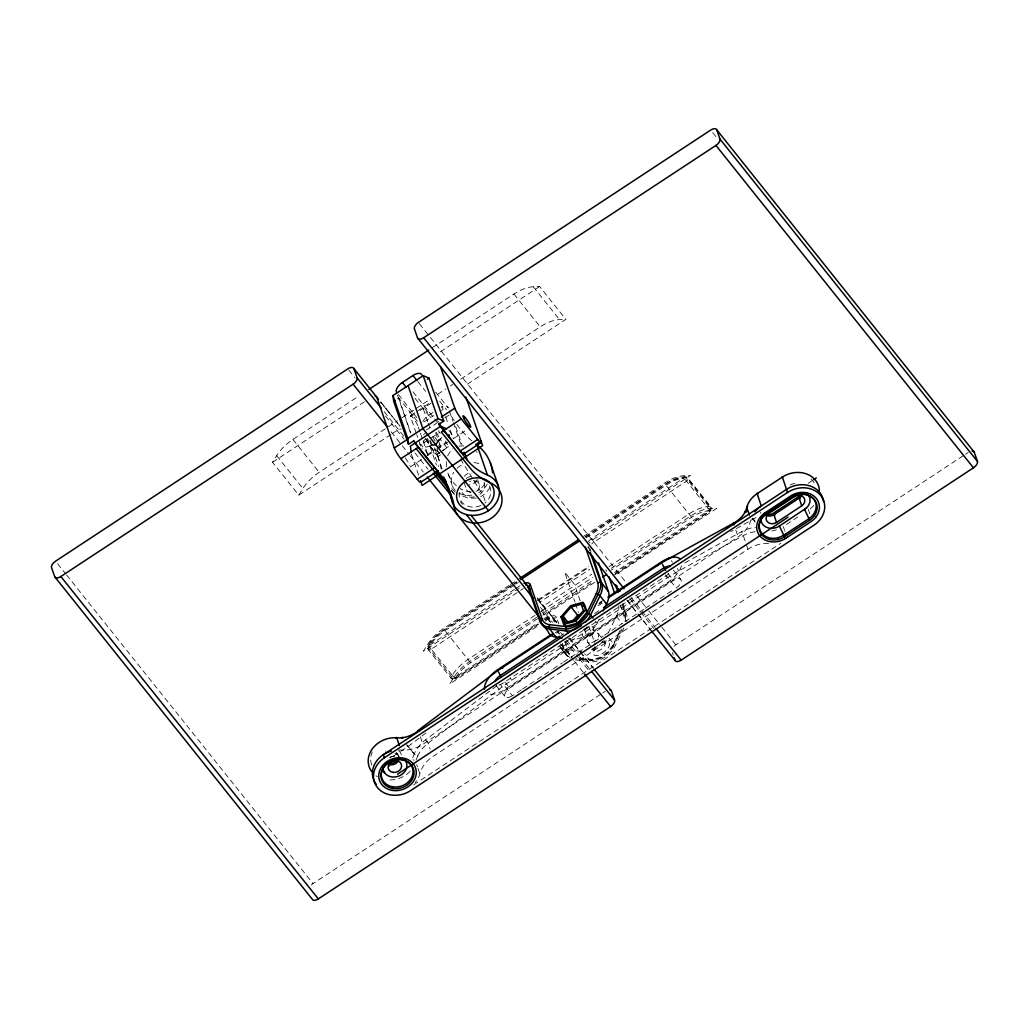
<?xml version="1.0" encoding="UTF-8"?>
<svg xmlns="http://www.w3.org/2000/svg" width="1029" height="1029" viewBox="0 0 1029 1029"><rect width="100%" height="100%" fill="white"/><g stroke="black" fill="none" stroke-linecap="round" stroke-linejoin="round"><path stroke-width="0.75" stroke-dasharray="5 3.75" d="M446.329 461.609L446.496 467.41M625.31 621.092L625.593 614.184L622.262 604.216M594.608 649.042L594.247 650.997L592.408 648.334M447.654 455.86L450.702 450.805A14.92 14.586 -79.8 0 1 452.863 448.811M568.355 638.649L572.921 639.189A18.316 9.312 -38.6 0 0 597.116 623.278L599.135 619.149M608.306 632.848L616.397 616.345A30.523 15.525 -38.6 0 0 618.725 605.772M620.255 630.057L613.516 643.807A3.048 1.788 26.1 0 1 612.821 646.276A15.268 7.769 -38.6 0 1 592.665 659.538A3.048 2.354 -83.2 0 1 589.334 659.73L578.658 658.444M612.821 646.276L620.5 630.623M622.095 628.86L612.589 647.884L603.83 656.476L598.068 659.409L593.038 660.554L575.828 658.727M623.921 627.986L615.162 645.865A18.316 9.312 -38.6 0 1 590.968 661.788L574.208 659.769M489.984 487.605L485.894 493.187L480.749 496.711M484.736 483.733L482.498 486.974A14.92 14.586 -79.8 0 1 476.028 491.245M594.723 648.797L598.801 644.283M390.891 434.495L298.77 495.116L272.518 462.265L276.647 455.654A30.523 15.525 -38.6 0 1 292.918 439.434L358.529 396.255M298.77 495.116L302.886 488.505A30.523 15.525 -38.6 0 1 319.157 472.298L385.926 428.36M512.661 584.935L444.348 629.889A27.474 13.982 -38.6 0 0 429.698 644.476L428.977 645.646A3.048 1.492 32 0 0 428.463 647.781A3.048 1.556 -38.6 0 0 428.488 649.813A3.048 1.556 -38.6 0 0 431.138 649.235L519.323 591.199M534.977 615.355L468.414 659.152A30.523 15.525 -38.6 0 0 452.143 675.371L451.422 676.529A3.048 1.556 -38.6 0 0 451.448 678.561A3.048 1.556 -38.6 0 0 454.098 677.982L538.27 622.584M537.562 618.661L470.587 662.74A27.474 13.982 -38.6 0 0 455.937 677.339L454.548 679.333L451.551 678.728L428.283 649.659C426.842 640.964 438.534 634.507 444.322 629.375L512.725 584.369M614.763 574.799L710.898 510.59L710.962 506.885L687.848 477.958C680.491 474.768 671.77 480.376 665.339 483.939L582.453 538.476M425.504 438.817L423.575 441.042L425.697 447.242L432.759 445.313M438.495 441.197L442.367 436.746M426.315 439.061L430.071 445.994L436.888 454.535L448.477 446.65L445.454 441.068M440.669 452.04L448.477 446.65M425.53 438.457L429.762 446.252L437.968 456.516L439.782 455.011L436.926 449.763M426.006 732.931L408.089 746.527L393.747 755.968M407.252 745.163L414.185 753.923A33.97 29.211 -33.2 0 1 425.633 739.825L497.148 685.52M755.042 531.684A31.153 25.249 -3.4 0 0 743.285 535.582L678.368 571.159A88.52 45.032 -38.6 0 0 667.255 577.861L511.593 680.285A88.52 45.032 -38.6 0 0 502.191 686.948L428.115 743.17A30.973 26.651 -34.6 0 0 417.761 756.045A3.048 0.913 24.8 0 0 414.185 753.858L406.365 744.687M432.206 347.776L513.934 293.998A30.523 15.525 -38.6 0 1 533.305 286.769L539.62 286.512L565.86 319.363L467.59 384.023A6.11 3.1 -38.6 0 0 465.391 385.888M272.518 462.265L364.652 401.644M539.62 286.512L441.351 351.172A6.11 3.1 -38.6 0 0 438.766 353.487M397.49 398.84L398.75 398.017L417.903 421.993M388.229 426.842L397.438 420.784M402.043 417.748L414.7 409.426M415.857 408.667L428.514 400.332M437.724 394.274L445.789 388.962M450.393 385.939L452.696 384.422M460.748 379.122L540.186 326.849A30.523 15.525 -38.6 0 1 559.544 319.62L565.86 319.363M410.507 415.587L415.819 412.102M417.144 411.227L430.405 402.493M416.218 433.145L410.558 416.719L415.279 413.619M420.012 410.507L431.035 403.252M392.126 433.685L397.04 430.456A6.11 3.1 -38.6 0 1 401.336 429.016M422.996 421.568A9.158 4.656 -38.6 0 1 428.604 415.33L433.891 411.844M419.999 431.936L417.941 425.967L419.51 424.926M424.244 421.813L433.685 415.6M441.557 410.417L443.139 409.388A6.869 1.055 56.7 0 0 440.09 403.818M426.315 429.993L436.926 423.009M444.888 417.774L450.187 414.288L453.069 418.893A97.858 95.684 -79.8 0 0 454.329 420.745M425.903 432.823L423.472 434.637M428.205 439.91L420.334 445.094L416.732 434.65M431.357 437.839L439.229 432.656M436.862 441.004L441.904 437.685M429.762 446.252L432.592 444.335M437.634 441.029L440.155 439.37L446.972 447.898M427.884 455.281A6.869 1.055 56.7 0 0 427.704 454.342L435.666 449.107M436.991 448.232L446.277 442.123M410.121 467.076L422.16 459.166M427.755 455.474L435.717 450.239M437.042 449.364L447.654 442.38M453.21 438.727L466.587 429.929M436.888 454.535L439.409 452.876M437.968 456.516L440.489 454.857M509.059 585.424L443.808 628.346A30.523 15.525 -38.6 0 0 427.549 644.566L423.421 651.177L520.365 587.392M510.384 584.549L515.709 581.038M583.61 536.353L664.837 482.91A30.523 15.525 -38.6 0 1 684.195 475.681L690.51 475.424L592.241 540.084A6.11 3.1 -38.6 0 0 589.334 542.823M514.05 583.494L516.674 581.771M513.998 584.048L516.674 582.285M584.986 537.331L665.364 484.44A27.474 13.982 -38.6 0 1 682.793 477.932A3.048 2.161 87.7 0 1 685.841 477.726L686.948 477.688A3.048 1.556 -38.6 0 1 688.067 478.999A3.048 1.556 -38.6 0 1 686.073 481.482L593.874 542.142A6.11 3.1 -38.6 0 0 591.688 544.007M514.526 584.961L445.454 630.404A30.523 15.525 -38.6 0 0 429.183 646.624L428.463 647.781L451.422 676.529A3.048 1.492 32 0 0 455.217 678.497L538.051 623.986M515.773 584.125L518.294 582.478M586.106 537.858L666.47 484.968A30.523 15.525 -38.6 0 1 685.841 477.726L708.801 506.474A3.048 2.161 87.7 0 1 709.032 510.796A27.474 13.982 -38.6 0 0 691.604 517.304L611.239 570.182M514.474 589.373L428.977 645.646L431.138 649.235M515.812 588.498L519.825 585.861M588.151 541.653A9.158 4.656 -38.6 0 1 591.714 538.553L683.899 477.893A3.048 2.161 87.7 0 1 686.948 477.688L709.907 506.435A3.048 1.556 -38.6 0 1 711.026 507.747A3.048 1.556 -38.6 0 1 709.032 510.23L616.847 570.889A6.11 3.1 -38.6 0 0 614.647 572.754M520.661 590.324L523.324 588.562M537.524 600.126L588.794 566.387M538.887 600.267L588.845 567.391M537.64 600.113A6.11 0.939 56.7 0 1 539.788 602.171L589.746 569.294M539.788 602.171L543.068 606.274L591.714 574.272M541.254 611.226L592.743 577.346M609.065 566.593L689.43 513.715A30.523 15.525 -38.6 0 1 708.801 506.474L709.907 506.435A3.048 2.161 87.7 0 1 710.139 510.744L683.899 477.893L682.793 477.932M536.623 617.4L470.06 661.21A30.523 15.525 -38.6 0 0 453.789 677.416L449.66 684.028L538.63 625.491M543.286 613.014L593.874 579.726M611.187 568.33L691.076 515.761A30.523 15.525 -38.6 0 1 710.434 508.532L716.75 508.275L618.48 572.947A6.11 3.1 -38.6 0 0 616.101 575.005M542.913 615.136L593.823 581.642M550.528 622.506L547.415 613.451L594.736 582.311M543.621 619.072L546.296 617.31A6.11 3.1 -38.6 0 1 552.38 617.066A3.048 2.585 -19 0 0 556.548 617.464L558.786 623.986M544.727 619.587L547.402 617.837A9.158 4.656 -38.6 0 1 556.548 617.464M614.827 574.028A9.158 4.656 -38.6 0 1 617.953 571.404L710.177 510.873L709.032 510.796M538.463 624.23L455.242 678.999L429.183 646.624A3.048 1.492 32 0 1 429.698 644.476M544.868 620.024L552.11 616.564M545.28 621.117L547.93 619.368A6.11 3.1 -38.6 0 1 554.026 619.124L555.068 622.146M599.83 602.492L602.505 600.73M599.019 603.444L601.605 601.746M555.261 632.758L557.692 631.163M599.032 603.959L601.476 602.351M556.535 633.169L559.223 631.407M598.132 605.798L602.158 603.148M561.332 635.356L563.892 633.671M594.595 613.464L600.987 609.245M498.885 685.082A7.627 3.884 -38.6 0 0 502.551 683.436L583.16 630.391M584.446 629.555L634.34 596.717M635.626 595.868L666.329 575.661A7.627 3.884 -38.6 0 0 668.554 573.86M755.968 517.613L730.834 531.684M808.241 483.218L812.254 480.569M398.532 750A24.426 20.683 -19 0 1 400.924 750.077A30.523 25.854 -19 0 0 422.906 744.314L738.127 536.881A30.523 25.854 -19 0 0 751.003 519.709M511.825 696.119A7.627 3.884 -38.6 0 1 504.724 695.887A7.627 3.884 -38.6 0 1 509.754 688.092L673.532 580.317A7.627 3.884 -38.6 0 1 681.147 579.996A7.627 3.884 -38.6 0 1 676.169 587.983L666.329 575.661M521.343 689.867L512.391 695.758L502.551 683.436M522.629 689.018L552.058 669.66M553.332 668.811L562.297 662.92M563.57 662.071L589.167 645.234M594.286 641.864L603.238 635.973M604.525 635.137L622.429 623.342M624.989 621.657L644.18 609.027M645.466 608.19L673.609 589.668M768.56 543.363A30.523 25.854 -19 0 0 747.967 549.203L432.746 756.624A30.523 25.854 -19 0 0 419.883 773.808A24.426 20.683 -19 0 1 415.24 782.554M797.899 516.957L783.313 526.552L784.368 529.626M413.607 784.895L780.844 543.235M311.272 885.004A6.11 3.1 -38.6 0 1 313.048 883.577L601.309 693.88M602.66 693.006L605.335 691.231M674.111 646.251A6.11 3.1 -38.6 0 1 675.886 644.81L964.16 455.114M965.498 454.239L968.173 452.477M684.864 562.799L741.485 531.749A34.137 27.809 -4.7 0 1 755.543 527.208M602.184 642.418L605.193 642.263L604.473 641.582M476.195 498.152L468.028 498.075L459.217 494.717M459.063 446.071L463.886 445.879M471.243 492.003L465.545 491.129L460.516 488.865M569.796 657.402L565.911 654.547L558.953 645.852A30.523 15.525 -38.6 0 0 566.001 649.505L582.774 651.511M579.044 657.904L592.665 659.538M455.345 492.106L451.384 488.518M616.847 570.889L617.953 571.404M546.296 617.31L547.402 617.837M380.846 402.249L389.734 413.272M587.598 642.328L591.456 647.125M712.673 132.6L717.689 138.864M752.701 518.269L755.029 521.201M752.109 518.243L755.067 521.947M533.305 286.769L559.544 319.62M513.934 293.998L540.186 326.849M671.255 560.664L672.49 562.207M673.429 570.13L680.812 579.378M668.001 573.385L673.532 580.317M419.382 323.685L429.402 336.226M430.405 337.473L625.786 582.092M636.81 595.894L647.833 609.683M648.836 610.943L660.862 625.992M661.866 627.253L675.886 644.81M631.073 597.425L655.113 627.536M629.825 598.505L653.865 628.616M626.983 600.19L651.216 630.623M619.908 605.875L624.835 612.036A30.523 15.525 -38.6 0 1 624.397 621.066M616.397 616.345L622.018 623.381M435.691 392.165L448.335 407.986A9.158 4.656 -38.6 0 0 441.325 407.175M439.692 401.143L446.599 409.799M417.8 381.592L425.582 391.329M412.989 391.779L433.659 417.645M434.637 418.88L437.595 422.585M595.482 621.22L597.116 623.278M609.014 638.16L613.516 643.807A18.316 9.312 -38.6 0 1 589.334 659.73L584.639 653.865M414.996 398.287L428.604 415.33M438.341 430.817L440.232 433.183M598.325 633.735L603.972 640.81M398.326 394.48L416.796 417.594M439.576 453.725L436.836 450.303L438.393 453.274M380.601 401.837L400.037 426.186L380.974 402.468M451.461 490.563L454.458 494.306M460.439 501.805L462.445 504.3M537.292 598.016L558.258 624.256M569.23 638.006L593.193 667.988M451.114 490.28L454.123 494.049M537.292 598.158L557.319 623.252M569.346 638.302L593.399 668.413M384.151 411.677L404.191 436.759M540.457 607.367L552.483 622.416M560.496 632.449L562.503 634.957M566.503 639.974L579.533 656.283M580.536 657.544L590.556 670.085M348.831 370.106L354.838 377.63M385.553 416.076L403.934 439.1M414.957 452.901L427.987 469.211M541.215 610.956L550.232 622.249M557.242 631.021L559.249 633.53M565.255 641.054L578.285 657.364M579.288 658.624L589.308 671.165M566.001 649.505L572.15 657.209M391.187 431.858L401.207 444.399M402.21 445.66L409.22 454.432M410.224 455.693L423.253 472.002M560.522 643.858L573.539 660.155M574.542 661.415L583.559 672.709M559.673 645.968L564.355 651.833A30.523 15.525 -38.6 0 0 570.375 657.274M562.233 649.955L565.911 654.547M504.827 681.931L509.754 688.092M496.094 685.404L505.11 696.697M292.918 439.434L319.157 472.298M276.647 455.654L302.886 488.505M57.547 563.699L65.56 573.732M66.563 574.992L313.048 883.577M627.137 600.447L637.26 613.168M638.147 614.249L651.293 630.751M425.62 739.812L428.115 743.17L430.173 749.151M593.874 542.142L591.714 538.553M500.184 684.195L502.191 686.948M665.557 574.902L667.255 577.861M510.243 677.815L511.593 680.285M460.387 458.973L483.18 495.361L485.585 502.332M436.386 432.424L440.155 439.37M430.161 440.669L432.283 444.592M808.202 509.265L809.926 514.063M691.604 517.304L665.364 484.44M470.587 662.74L444.348 629.889M464.015 482.472L466.266 489.007M784.638 530.385L784.895 531.157M747.967 549.203L743.272 535.569A3.048 0.849 61.3 0 0 741.485 531.749M735.786 530.064L738.127 536.881M672.361 652.515L673.262 655.139M622.828 603.508L626.468 614.094A30.523 15.525 -38.6 0 1 626.532 621.413M622.223 604.473L624.835 612.036A3.048 2.585 -19 0 1 623.947 615.754A27.474 13.982 -38.6 0 1 624.294 620.873M620.204 604.885L623.947 615.754M589.9 548.521L590.942 551.544M588.254 546.476L589.823 551.004M580.15 600.82L574.478 584.356L564.638 572.034L574.954 601.978M588.91 626.275L595.096 644.244M575.468 603.47L578.555 612.461M584.228 628.925L586.286 634.919M564.78 641.363L568.522 652.232A27.474 13.982 -38.6 0 0 572.188 656.438M558.194 631.214L559.236 634.237M562.348 643.305L566.001 653.878A30.523 15.525 -38.6 0 0 570.079 658.56M552.38 617.066L554.464 623.111M561.757 644.27L564.355 651.833A3.048 2.585 -19 0 0 568.522 652.232M477.585 479.707L479.128 484.196M455.731 426.611L461.944 444.644M449.351 410.957L452.927 421.337M453.442 422.816L461.609 446.535M445.711 416.848L448.284 424.321M450.342 430.289L452.901 437.762A6.869 1.055 56.7 0 1 453.094 438.534M435.679 432.604L440.309 446.046M447.872 473.031L452.117 485.354M427.781 421.877L423.163 408.436A6.869 1.055 56.7 0 1 425.659 409.606A6.869 1.055 56.7 0 1 430.534 417.671M428.296 423.369L430.354 429.337M437.608 455.731L442.277 469.301M429.646 440.618L438.521 466.369M427.228 438.238L436.412 464.928M420.514 433.428L422.572 439.409M423.086 440.901L427.704 454.342M398.75 398.017L410.764 432.913M397.413 395.007L410.687 433.556M411.278 453.879L418.996 476.286M420.334 736.828L422.906 744.314M416.706 764.598L417.504 766.901M418.031 768.431L419.883 773.808M441.235 469.263L441.145 468.825A97.858 95.684 -79.8 0 0 434.238 447.358M602.557 641.813A18.316 9.312 -38.6 0 1 588.164 650.971M681.43 565.809A19.847 10.097 -38.6 0 1 668.438 581.797L504.66 689.571A19.847 10.097 -38.6 0 1 487.502 693.417M396.101 752.431A6.869 5.814 -19 0 1 398.455 756.251M389.811 757.434A12.207 10.341 -19 0 1 399.368 756.366M389.682 757.498A12.232 10.367 -19 0 1 397.361 756.006M776.342 529.884A24.426 20.683 -19 0 1 771.724 530.951M813.759 505.458A24.426 20.683 -19 0 1 808.511 509.972M394.892 753.177A6.869 5.814 -19 0 1 398.635 756.341M398.699 750.72A9.917 8.399 -19 0 1 401.464 756.122M385.592 751.196A9.917 8.399 -19 0 1 385.978 750.913M417.761 756.148A6.83 1.042 -68.1 0 1 417.401 756.907M677.352 568.484A3.048 0.849 61.3 0 1 678.368 571.159M412.719 757.897A33.584 28.439 -19 0 1 414.134 754.424L414.134 754.386A3.048 1.248 25.8 0 1 417.414 756.765A30.523 25.854 -19 0 0 416.128 759.929M811.135 478.909A21.365 18.098 -19 0 1 814.827 484.427M371.765 764.971A21.365 18.098 -19 0 1 372.266 752.019M410.108 771.287A24.426 20.683 -19 0 1 386.531 779.763M377.283 776.638A24.426 20.683 -19 0 1 375.971 775.776M413.028 759.814A3.048 1.415 14.7 0 1 414.16 760.212M790.143 484.968A9.917 8.399 -19 0 1 797.745 483.604M760.945 513.227A9.917 8.399 -19 0 1 760.392 512.12M473.224 480.672A6.869 5.814 -19 0 1 479.295 484.672A6.869 5.814 -19 0 1 476.144 491.386M470.729 492.428A6.869 5.814 -19 0 1 465.944 487.527M469.52 481.675A6.869 5.814 -19 0 1 470.883 481.07M484.132 482.318A12.207 10.341 -19 0 1 478.588 495.232M474.382 496.853A12.207 10.341 -19 0 1 460.735 488.698M466.137 478.395A12.207 10.341 -19 0 1 471.012 476.35M489.405 486.074A16.13 13.673 -19 0 1 484.942 503.091M480.89 505.522A16.13 13.673 -19 0 1 464.452 504.519A16.13 13.673 -19 0 1 459.603 491.026M476.607 479.848A6.869 5.814 -19 0 1 469.314 484.878M464.298 476.35A6.869 5.814 -19 0 1 472.105 473.121M435.164 441.119A6.869 1.055 56.7 0 1 433.428 435.872A6.869 1.055 56.7 0 1 439.46 444.168A6.869 1.055 56.7 0 1 438.56 445.776M471.899 440.978A97.858 95.684 -79.8 0 1 456.863 424.437M487.244 484.003A19.062 16.142 -19 0 1 478.845 492.634M471.938 495.078A19.062 16.142 -19 0 1 459.204 493.277M455.307 490.396A19.062 16.142 -19 0 1 453.738 472.298M457.133 468.208A19.062 16.142 -19 0 1 462.857 464.439M473.945 462.548A19.062 16.142 -19 0 1 480.916 464.593M456.413 485.778A30.741 30.06 -79.8 0 1 447.551 471.912M476.363 451.628A30.741 30.06 -79.8 0 1 477.224 452.387M410.558 416.719A6.869 1.055 56.7 0 1 413.066 417.89A6.869 1.055 56.7 0 1 417.941 425.967M427.267 455.307A6.869 1.055 56.7 0 1 427.035 455.14M422.25 448.888A6.869 1.055 56.7 0 1 421.903 448.31M420.797 446.226A6.869 1.055 56.7 0 1 420.604 445.801M405.194 457.879A6.869 1.055 56.7 0 1 409.954 465.61M448.966 430.418A6.869 1.055 56.7 0 1 453.287 438.663M419.986 444.978A6.869 1.055 56.7 0 1 423.279 447.332A6.869 1.055 56.7 0 1 427.64 455.281M438.328 421.736A9.158 1.402 56.7 0 1 437.775 420.552M587.212 626.558A6.869 3.499 -38.6 0 1 581.578 630.494M543.068 606.274A6.11 0.939 56.7 0 1 547.415 613.451M605.849 569.757A6.11 0.939 56.7 0 1 606.776 571.314M455.937 677.339A3.048 1.492 32 0 1 452.143 675.371M604.628 641.697A6.869 3.499 -38.6 0 1 599.483 650.418A6.869 3.499 -38.6 0 1 594.453 646.804M601.824 642.006A9.917 5.042 -38.6 0 1 608.744 646.971A9.917 5.042 -38.6 0 1 595.199 655.524A9.917 5.042 -38.6 0 1 597.746 644.578M587.688 547.544A3.048 2.585 -19 0 1 589.115 547.878M594.878 648.489L594.44 649.389L594.878 648.489M604.782 641.967L604.936 642.019M587.032 636.462A6.869 3.499 -38.6 0 0 593.489 627.69A6.869 3.499 -38.6 0 0 583.597 631.472A6.869 3.499 -38.6 0 0 587.032 636.462M591.662 642.739A6.869 3.499 -38.6 0 0 598.505 634.005A6.869 3.499 -38.6 0 0 588.729 637.363A6.869 3.499 -38.6 0 0 591.662 642.739"/><path stroke-width="1.5" d="M401.709 738.398L402.236 737.767A6.83 4.721 3.3 0 0 403.085 737.69A30.973 26.651 -34.6 0 0 418.276 730.847M524.031 583.482A9.158 4.656 -38.6 0 1 530.308 584.601L542.27 619.368A27.474 13.982 -38.6 0 0 549.666 624.667L566.426 626.687A15.268 7.769 -38.6 0 0 586.581 613.413L596.023 594.157A27.474 13.982 -38.6 0 0 597.708 582.89L585.733 548.123A9.158 4.656 -38.6 0 1 585.578 546.978M603.187 610.904L606.557 604.023A30.523 15.525 -38.6 0 0 608.435 591.508L598.556 562.85M437.531 442.316L435.589 444.541L432.759 445.313M561.049 616.744L570.645 605.721L582.864 602.377L584.511 604.435L587.147 612.101L577.565 623.111L565.333 626.455L563.686 624.41L561.049 616.744L562.683 618.789M581.256 604.242L583.443 610.609L575.481 619.767L565.307 622.545L563.107 616.178L571.082 607.02L581.256 604.242L582.89 606.287M572.69 620.924L577.642 615.226L580.613 614.416M563.686 624.41L575.918 621.066L585.514 610.043L582.864 602.377M806.324 508.082L779.39 526.012A12.207 10.341 -19 0 1 766.129 527.118A12.207 10.341 -19 0 1 761.023 516.867M552.83 634.366L501.753 667.975A88.52 45.032 -38.6 0 0 492.351 674.625L418.07 730.487L418.649 731.092M764.328 513.291L791.391 495.489A19.692 16.683 -19 0 1 797.218 493.045A19.037 16.13 -19 0 1 816.396 498.538A19.037 16.13 -19 0 1 816.138 516.764M765.679 514.063L766.322 513.587M809.218 518.462L786.246 533.627M766.425 513.522L791.623 496.943M788.098 536.739L808.177 523.529M786.053 533.755L784.124 535.016M787.751 536.984L786.027 538.09M54.73 576.78A6.11 3.1 -38.6 0 0 60.827 576.523L353.114 384.19A6.11 3.1 -38.6 0 0 357.089 377.81L353.925 368.601A6.11 3.1 -38.6 0 0 347.828 368.858L55.54 561.191A6.11 3.1 -38.6 0 0 51.553 567.571L54.73 576.78L312.237 899.166A6.11 3.1 -38.6 0 0 318.334 898.909L610.621 706.576A6.11 3.1 -38.6 0 0 614.596 700.196L611.432 690.986L594.402 669.66M417.568 338.014A6.11 3.1 -38.6 0 0 423.665 337.769L715.952 145.423A6.11 3.1 -38.6 0 0 719.94 139.044L716.763 129.834A6.11 3.1 -38.6 0 0 710.666 130.091L418.379 322.424A6.11 3.1 -38.6 0 0 414.404 328.804L417.568 338.014L619.96 591.405M368.897 389.438L428.759 350.053M396.384 392.049A9.158 4.656 -38.6 0 1 402.365 382.466L412.951 375.508A9.158 4.656 -38.6 0 1 422.083 375.135M392.949 395.56L423.189 375.675L428.99 378.119L443.769 421.067L438.74 424.372L467.256 460.092A61.045 51.72 -19 0 0 487.437 475.025A24.426 20.683 -19 0 1 488.466 510.693A24.426 20.683 -19 0 1 451.435 498.718A61.045 51.72 -19 0 0 442.058 476.671L413.542 440.965L408.5 444.271L393.708 401.336L392.949 395.56L407.741 438.508L408.5 444.271M393.708 401.336L395.29 400.294M427.408 379.148L428.99 378.119M407.741 438.508L437.981 418.61L443.769 421.067M420.681 481.212A9.158 1.402 56.7 0 1 417.221 479.257L400.821 458.728A9.158 1.402 56.7 0 1 394.313 447.962L407.69 439.164M441.415 416.977L454.792 408.166L440.553 366.838M400.821 458.728L418.211 447.281L434.611 467.822A9.158 1.402 56.7 0 0 438.122 470.806M475.681 444.541L481.032 441.029A9.158 1.402 56.7 0 1 477.7 439.46L461.288 418.932L441.377 432.051L469.906 467.758A61.045 51.72 -19 0 0 490.074 482.704A24.426 20.683 -19 0 1 491.103 518.372A24.426 20.683 -19 0 1 454.072 506.384A61.045 51.72 -19 0 0 444.708 484.337L416.179 448.631M417.221 479.257L434.611 467.822M439.074 423.138A9.158 1.402 56.7 0 0 443.911 430.379L460.31 450.908L477.7 439.46M420.629 482.331L438.007 470.896M463.706 453.982L481.096 442.534M519.709 578.414L578.285 539.865M520.7 579.636L579.636 540.855M602.621 577.115L606.57 574.529M551.493 634.301L497.792 669.635A19.847 10.097 -38.6 0 0 484.569 689.224M607.882 597.193L661.583 561.86A19.847 10.097 -38.6 0 1 680.491 559.416M608.769 597.553L657.415 565.538A88.52 45.032 -38.6 0 1 668.528 558.837L733.433 523.246A31.153 25.249 -3.4 0 0 744.61 512.944A3.048 1.531 30.9 0 1 746.655 511.915M560.046 636.192L499.914 675.77A7.627 3.884 -38.6 0 0 495.026 681.52M603.547 607.56L663.692 567.995A7.627 3.884 -38.6 0 1 670.381 566.567M384.396 757.756L787.545 492.454A24.426 20.683 -19 0 1 820.833 495.618A24.426 20.683 -19 0 1 813.798 525.317L410.635 790.606A24.426 20.683 -19 0 1 377.36 787.442A24.426 20.683 -19 0 1 384.396 757.756L383.341 754.681L786.49 489.392A24.426 20.683 -19 0 1 823.547 501.586M813.605 479.681L816.28 477.919M794.337 496.595L769.139 513.175A6.869 5.814 -19 0 0 767.171 521.523A6.869 5.814 -19 0 0 776.522 522.423L801.72 505.844A6.869 5.814 -19 0 0 803.7 497.483A6.869 5.814 -19 0 0 794.337 496.595L794.015 495.644M397.516 774.181L788.073 517.175M784.497 536.765L809.694 520.185A16.786 14.226 -19 0 0 814.531 499.772A16.786 14.226 -19 0 0 791.648 497.599L766.451 514.178A16.786 14.226 -19 0 0 761.614 534.591A16.786 14.226 -19 0 0 784.497 536.765L779.39 526.012M652.026 631.549L675.075 660.399A6.11 3.1 -38.6 0 0 681.172 660.142L973.46 467.809A6.11 3.1 -38.6 0 0 977.447 461.429L974.27 452.22L716.763 129.834M808.691 523.208L811.315 521.42A19.86 16.824 -19 0 0 816.203 516.802M785.924 538.154L785.05 538.694M783.866 535.17L783.236 535.543M791.725 496.878L792.433 496.454M530.308 584.601A3.048 2.585 -19 0 0 529.42 588.318L541.395 623.085L547.955 631.291A30.523 15.525 -38.6 0 0 556.162 637.183L562.258 637.916M446.419 428.733L440.618 426.276L410.378 446.174L411.137 451.95M782.812 476.993L782.207 476.646L787.545 492.454M658.084 565.551L657.415 565.538M757.897 493.869L757.01 493.225L761.293 505.972A24.426 20.683 -19 0 0 754.939 511.825M800.047 498.512L799.057 497.663L801.72 505.844M774.85 515.092L773.821 514.281L776.522 522.423M502.718 668.31L501.753 667.975M719.94 139.044L977.447 461.429M715.952 145.423L973.46 467.809M665.531 570.298L662.367 564.162M423.665 337.769L624.063 588.652M656.116 628.783L681.172 660.142M608.435 591.508L601.862 583.289L592.498 556.084M606.557 604.023L599.997 595.804A3.048 1.788 26.1 0 0 596.023 594.157M412.951 375.508L416.835 380.37M593.013 618.146L590.556 615.059A3.048 1.788 26.1 0 0 586.581 613.413M585.514 610.043L587.147 612.101M402.365 382.466L406.249 387.341M571.082 607.02L577.642 615.226M488.466 510.693L422.855 428.566L408.076 385.618M575.918 621.066L577.565 623.111M563.107 616.178L567.699 621.928M568.24 633.324L566.362 630.983A3.048 2.354 -83.2 0 1 566.426 626.687M353.925 368.601L378.531 399.406M436.09 471.462L447.113 485.264M471.153 515.375L530.269 589.385M357.089 377.81L381.142 407.908M433.248 473.147L450.278 494.46M466.304 514.539L533.446 598.582M591.559 671.345L614.596 700.196M556.162 637.183L549.602 628.963A30.523 15.525 -38.6 0 1 541.395 623.085A3.048 2.585 -19 0 1 542.27 619.368M353.114 384.19L387.174 426.842M427.254 477.019L540.482 618.763M584.562 673.956L610.621 706.576M501.136 677.314L498.589 671.937M60.827 576.523L318.334 898.909M445.981 481.392L445.313 480.221M445.094 479.823L444.669 479.025M809.694 520.185L804.588 509.432A12.207 10.341 -19 0 0 806.749 493.2M444.078 477.816L443.705 476.993M492.261 470.06C490.64 460.246 485.122 451.088 477.134 445.133L487.437 475.025M490.344 462.87L498.332 486.035M749.421 515.105L746.771 507.438A24.426 20.683 -19 0 1 757.074 493.701L782.272 477.122A24.426 20.683 -19 0 1 806.543 473.945A24.426 20.683 -19 0 1 819.431 490.782M734.024 524.957L733.433 523.246A3.048 0.849 61.3 0 1 734.629 523.195M674.175 657.763L675.075 660.399M616.577 585.372L618.661 591.418M615.458 584.832L618.069 592.382M608.924 576.677L614.635 593.27M590.337 552.522L600.229 581.231A30.523 15.525 -38.6 0 1 598.351 593.759L588.91 613.014A18.316 9.312 -38.6 0 1 564.728 628.925L547.968 626.918A30.523 15.525 -38.6 0 1 539.749 621.027L527.787 586.26A6.11 3.1 -38.6 0 0 525.716 585.064M563.133 620.075L565.333 626.455M465.931 397.155L482.614 445.621L422.147 485.418L420.539 480.775M464.593 452.361L467.256 460.092M423.189 375.675L437.981 418.61M445.004 480.028L451.435 498.718M394.313 447.962L376.884 397.348A6.11 3.1 -38.6 0 0 375.096 396.165M399.342 745.472L396.705 737.806A24.426 20.683 -19 0 0 372.498 748.61A24.426 20.683 -19 0 0 371.623 771.506M492.364 470.742L492.595 472.761M397.413 759.955A6.869 5.814 -19 0 1 388.936 762.939M404.95 759.878A12.207 10.341 -19 0 1 397.914 776.393A12.207 10.341 -19 0 1 382.891 766.901M384.795 773.139A12.219 10.354 -19 0 1 382.852 767.235M767.197 514.32A6.869 5.814 -19 0 0 773.358 513.214L798.555 496.634A6.869 5.814 -19 0 0 800.613 494.615M376.305 784.381A24.426 20.683 -19 0 1 391.432 751.016M747.659 506.307A3.048 1.415 14.7 0 0 746.771 507.438A30.523 25.854 -19 0 1 745.022 512.172A3.048 1.248 25.7 0 1 746.514 511.284M395.792 738.23A3.048 0.733 -85.7 0 1 396.705 737.806A30.523 25.854 -19 0 0 402.236 737.767M398.313 760.881A6.869 5.814 -19 0 1 388.409 764.058M389.682 765.833A9.917 8.399 -19 0 1 389.219 765.782M744.996 512.133A6.804 3.499 -79.7 0 1 744.584 512.892M668.528 558.837A3.048 0.849 61.3 0 1 669.429 558.503M402.288 738.243A3.048 0.695 80.2 0 1 403.072 737.652M785.063 538.694A20.297 17.197 -19 0 1 778.94 541.331M778.914 541.267A19.037 16.13 -19 0 1 759.749 535.813A19.037 16.13 -19 0 1 760.007 517.587A19.68 16.67 -19 0 1 764.315 513.291M766.013 515.156A6.869 5.814 -19 0 0 773.885 514.744L799.083 498.165A6.869 5.814 -19 0 0 801.591 495.348M783.159 535.427A17.39 14.483 -19.6 0 1 777.988 537.678M778.014 537.768A16.117 13.673 -19.1 0 1 761.794 533.151A16.117 13.673 -19.1 0 1 762 517.703M761.807 517.6A16.824 14.457 -16.9 0 1 765.55 513.921M792.304 496.274A16.824 14.535 -18.2 0 1 797.321 494.177M797.385 494.447A16.117 13.621 -18.9 0 1 813.605 499.039A16.117 13.621 -18.9 0 1 813.373 514.449A16.966 14.265 -20.1 0 1 809.206 518.384M972.045 451.024A6.11 3.1 -38.6 0 1 974.27 452.22M609.644 689.79A6.11 3.1 -38.6 0 1 611.432 690.986M449.339 435.19A6.869 1.055 56.7 0 1 448.966 434.65M461.288 418.932A9.158 1.402 56.7 0 1 454.792 408.166M463.642 452.464A9.158 1.402 56.7 0 1 460.31 450.908M418.211 447.281A9.158 1.402 56.7 0 1 413.799 440.798M549.666 624.667A3.048 2.354 -83.2 0 0 549.602 628.963L566.362 630.983A18.316 9.312 -38.6 0 0 581.385 625.542M585.462 622.005A18.316 9.312 -38.6 0 0 590.556 615.059L599.997 595.804A30.523 15.525 -38.6 0 0 601.862 583.289A3.048 2.585 -19 0 0 597.708 582.89M527.633 587.122A6.11 3.1 -38.6 0 1 529.42 588.318M393.181 772.38A6.869 5.814 -19 0 0 401.387 764.341A6.869 5.814 -19 0 0 390.042 762.811A6.869 5.814 -19 0 0 393.181 772.38M392.576 788.407A16.786 14.226 -19 0 0 413.658 769.576A16.786 14.226 -19 0 0 386.325 764.56A16.786 14.226 -19 0 0 392.576 788.407M392.666 786.799A16.13 13.673 -19 0 0 412.578 768.431A16.13 13.673 -19 0 0 386.171 764.032A16.13 13.673 -19 0 0 392.666 786.799M392.229 790.375A19.062 16.142 -19 0 0 415.755 768.676A19.062 16.142 -19 0 0 384.563 763.479A19.062 16.142 -19 0 0 392.229 790.375M470.06 510.474A19.062 16.142 -19 0 0 493.586 488.775A19.062 16.142 -19 0 0 462.394 483.566A19.062 16.142 -19 0 0 470.06 510.474M464.092 418.97A6.869 1.055 56.7 0 0 470.587 427.292A6.869 1.055 56.7 0 0 465.867 418.34A6.869 1.055 56.7 0 0 464.092 418.97"/></g></svg>
